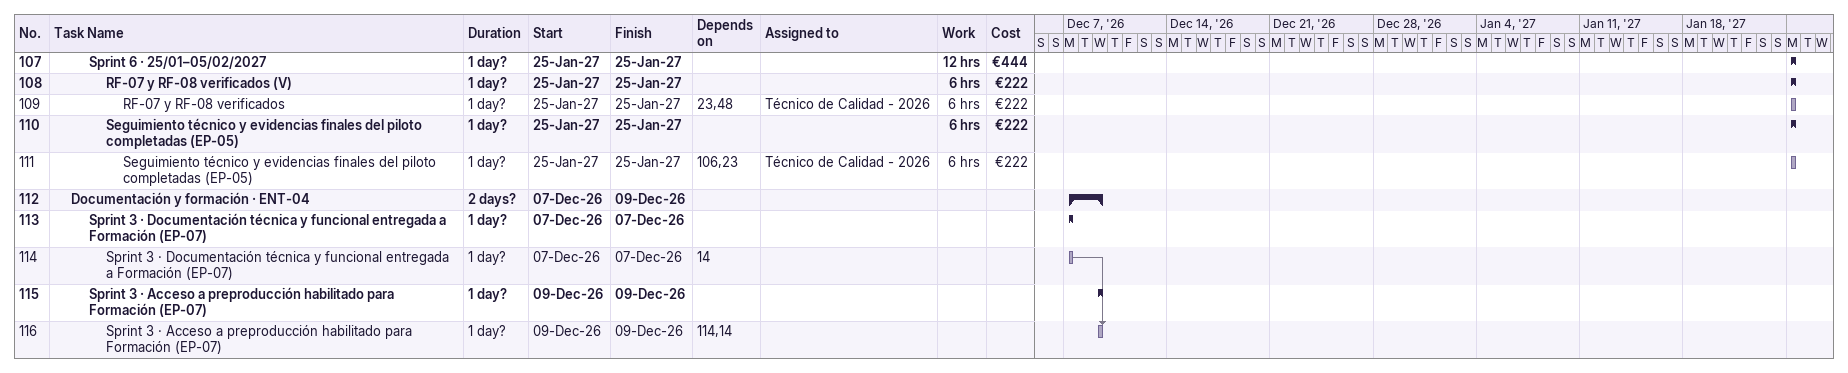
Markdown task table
| ID | Level | Task | Duration | Start | Finish | Predecessors | Resources | Work (h) | Cost (€) |
|---|---|---|---|---|---|---|---|---|---|
| 107 | 3 | **Sprint 6 · 25/01–05/02/2027** | 1d? | 2027-01-25 | 2027-01-25 |  |  | 12 | 444 |
| 108 | 4 | **RF-07 y RF-08 verificados (V)** | 1d? | 2027-01-25 | 2027-01-25 |  |  | 6 | 222 |
| 109 | 5 | RF-07 y RF-08 verificados | 1d? | 2027-01-25 | 2027-01-25 | 23, 48 | Técnico de Calidad - 2026 | 6 | 222 |
| 110 | 4 | **Seguimiento técnico y evidencias finales del piloto completadas (EP-05)** | 1d? | 2027-01-25 | 2027-01-25 |  |  | 6 | 222 |
| 111 | 5 | Seguimiento técnico y evidencias finales del piloto completadas (EP-05) | 1d? | 2027-01-25 | 2027-01-25 | 106, 23 | Técnico de Calidad - 2026 | 6 | 222 |
| 112 | 2 | **Documentación y formación · ENT-04** | 2d? | 2026-12-07 | 2026-12-09 |  |  |  |  |
| 113 | 3 | **Sprint 3 · Documentación técnica y funcional entregada a Formación (EP-07)** | 1d? | 2026-12-07 | 2026-12-07 |  |  |  |  |
| 114 | 4 | Sprint 3 · Documentación técnica y funcional entregada a Formación (EP-07) | 1d? | 2026-12-07 | 2026-12-07 | 14 |  |  |  |
| 115 | 3 | **Sprint 3 · Acceso a preproducción habilitado para Formación (EP-07)** | 1d? | 2026-12-09 | 2026-12-09 |  |  |  |  |
| 116 | 4 | Sprint 3 · Acceso a preproducción habilitado para Formación (EP-07) | 1d? | 2026-12-09 | 2026-12-09 | 114, 14 |  |  |  |
